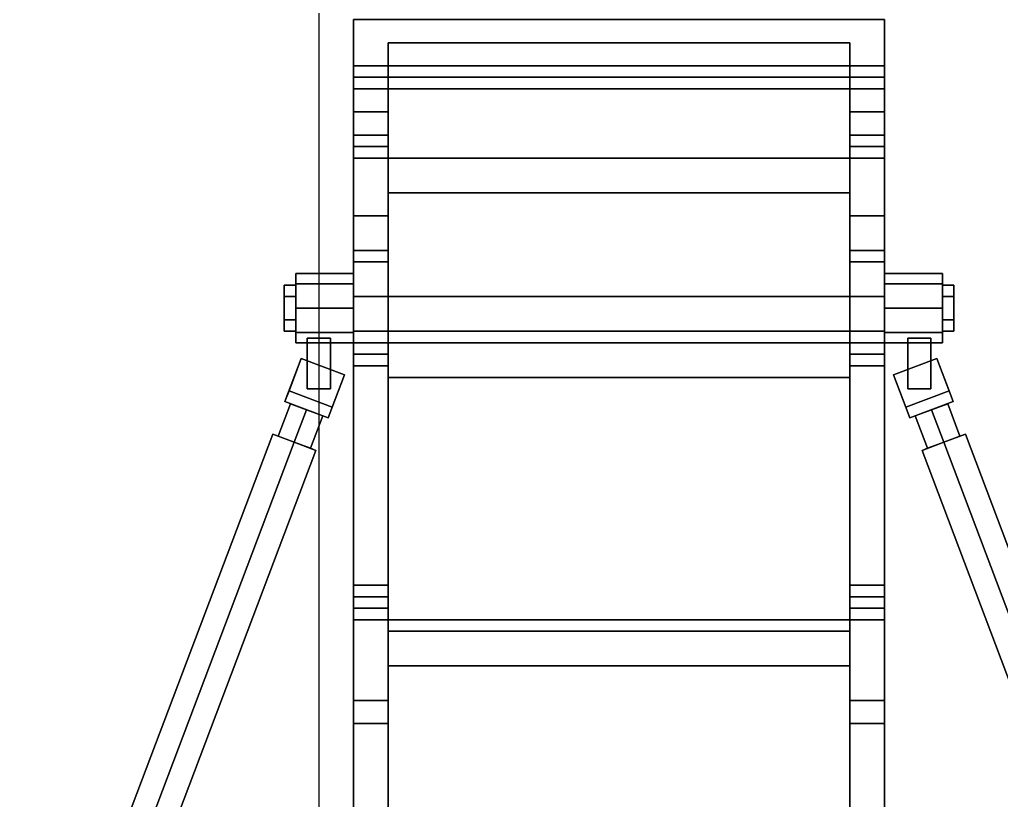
# Model space of a CAD drawing. Header units: millimetres. Extents: x -0.9 to 1.2, y -2.1 to 13.
# Drawn here: x -0.519 to 0.331, y 2.124 to 2.8 of the extents above; entities that cross this region are included whole.
import ezdxf

# ---------------------------------------------------------------- set-up
doc = ezdxf.new("R2010")
doc.units = ezdxf.units.MM
doc.layers.add('tail', color=6, linetype='Continuous')
doc.layers.add('tmp', color=4, linetype='Continuous')

msp = doc.modelspace()

# ---------------------------------------------------------------- linework, layer by layer
at = {"layer": 'tail'}
for points in [[(-0.23, 2.8, 1.03), (-0.23, 2.78, 1.02), (-0.23, 2.74, 1.11), (-0.23, 2.76, 1.12)], [(0.23, 2.76, 1.12), (0.23, 2.8, 1.03), (-0.23, 2.8, 1.03), (-0.23, 2.76, 1.12)], [(0.23, 2.8, 1.03), (0.23, 2.8, 0.86), (-0.23, 2.8, 0.86), (-0.23, 2.8, 1.03)], [(-0.23, 2.8, 0.86), (-0.23, 2.78, 0.87), (-0.23, 2.78, 1.02), (-0.23, 2.8, 1.03)], [(-0.23, 2.75, 0.76), (-0.23, 2.74, 0.78), (-0.23, 2.78, 0.87), (-0.23, 2.8, 0.86)], [(0.23, 2.8, 0.86), (0.23, 2.75, 0.76), (-0.23, 2.75, 0.76), (-0.23, 2.8, 0.86)], [(0.23, 2.74, 1.11), (0.23, 2.78, 1.02), (0.23, 2.8, 1.03), (0.23, 2.76, 1.12)], [(0.23, 2.78, 1.02), (0.23, 2.78, 0.87), (0.23, 2.8, 0.86), (0.23, 2.8, 1.03)], [(0.23, 2.78, 0.87), (0.23, 2.74, 0.78), (0.23, 2.75, 0.76), (0.23, 2.8, 0.86)], [(-0.23, 2.78, 0.87), (-0.23, 2.72, 0.95), (-0.23, 2.72, 0.99), (-0.23, 2.78, 1.02)], [(-0.23, 2.74, 0.78), (-0.23, 2.7, 0.86), (-0.23, 2.72, 0.95), (-0.23, 2.78, 0.87)], [(-0.23, 2.78, 1.02), (-0.23, 2.72, 0.99), (-0.23, 2.7, 1.02), (-0.23, 2.78, 1.02)], [(-0.23, 2.78, 1.02), (-0.23, 2.7, 1.02), (-0.23, 2.56, 1.04), (-0.23, 2.74, 1.11)], [(-0.2, 2.74, 1.11), (-0.2, 2.78, 1.02), (0.2, 2.78, 1.02), (0.2, 2.74, 1.11)], [(-0.2, 2.78, 1.02), (-0.2, 2.78, 0.87), (0.2, 2.78, 0.87), (0.2, 2.78, 1.02)], [(-0.2, 2.78, 0.87), (-0.2, 2.74, 0.78), (0.2, 2.74, 0.78), (0.2, 2.78, 0.87)], [(-0.2, 2.78, 1.02), (-0.2, 2.72, 0.99), (-0.2, 2.72, 0.95), (-0.2, 2.78, 0.87)], [(-0.2, 2.78, 0.87), (-0.2, 2.72, 0.95), (-0.2, 2.7, 0.86), (-0.2, 2.74, 0.78)], [(-0.2, 2.78, 1.02), (-0.2, 2.7, 1.02), (-0.2, 2.72, 0.99), (-0.2, 2.78, 1.02)], [(-0.2, 2.74, 1.11), (-0.2, 2.56, 1.04), (-0.2, 2.7, 1.02), (-0.2, 2.78, 1.02)], [(0.2, 2.78, 1.02), (0.2, 2.7, 1.02), (0.2, 2.56, 1.04), (0.2, 2.74, 1.11)], [(0.2, 2.78, 1.02), (0.2, 2.72, 0.99), (0.2, 2.7, 1.02), (0.2, 2.78, 1.02)], [(0.2, 2.78, 0.87), (0.2, 2.72, 0.95), (0.2, 2.72, 0.99), (0.2, 2.78, 1.02)], [(0.2, 2.74, 0.78), (0.2, 2.7, 0.86), (0.2, 2.72, 0.95), (0.2, 2.78, 0.87)], [(0.23, 2.74, 1.11), (0.23, 2.56, 1.04), (0.23, 2.7, 1.02), (0.23, 2.78, 1.02)], [(0.23, 2.78, 1.02), (0.23, 2.7, 1.02), (0.23, 2.72, 0.99), (0.23, 2.78, 1.02)], [(0.23, 2.78, 1.02), (0.23, 2.72, 0.99), (0.23, 2.72, 0.95), (0.23, 2.78, 0.87)], [(0.23, 2.78, 0.87), (0.23, 2.72, 0.95), (0.23, 2.7, 0.86), (0.23, 2.74, 0.78)], [(-0.23, 2.76, 1.12), (-0.23, 2.74, 1.11), (0.23, 2.74, 1.11), (0.23, 2.76, 1.12)], [(0.23, 2.75, 0.76), (0.23, 2.68, 0.67), (-0.23, 2.68, 0.67), (-0.23, 2.75, 0.76)], [(-0.23, 2.68, 0.67), (-0.23, 2.65, 0.67), (-0.23, 2.74, 0.78), (-0.23, 2.75, 0.76)], [(0.23, 2.74, 0.78), (0.23, 2.65, 0.67), (0.23, 2.68, 0.67), (0.23, 2.75, 0.76)], [(-0.23, 2.65, 0.67), (-0.23, 2.63, 0.77), (-0.23, 2.7, 0.86), (-0.23, 2.74, 0.78)], [(-0.23, 2.74, 1.11), (-0.23, 2.56, 1.04), (-0.2, 2.56, 1.04), (-0.2, 2.74, 1.11)], [(-0.2, 2.74, 0.78), (-0.2, 2.65, 0.67), (0.2, 2.65, 0.67), (0.2, 2.74, 0.78)], [(-0.2, 2.74, 0.78), (-0.2, 2.7, 0.86), (-0.2, 2.63, 0.77), (-0.2, 2.65, 0.67)], [(0.2, 2.74, 1.11), (0.2, 2.56, 1.04), (0.23, 2.56, 1.04), (0.23, 2.74, 1.11)], [(0.2, 2.65, 0.67), (0.2, 2.63, 0.77), (0.2, 2.7, 0.86), (0.2, 2.74, 0.78)], [(0.23, 2.74, 0.78), (0.23, 2.7, 0.86), (0.23, 2.63, 0.77), (0.23, 2.65, 0.67)], [(-0.23, 2.72, 0.99), (-0.23, 2.72, 0.95), (-0.2, 2.72, 0.95), (-0.2, 2.72, 0.99)], [(-0.23, 2.72, 0.95), (-0.23, 2.7, 0.86), (-0.2, 2.7, 0.86), (-0.2, 2.72, 0.95)], [(-0.23, 2.7, 1.02), (-0.23, 2.72, 0.99), (-0.2, 2.72, 0.99), (-0.2, 2.7, 1.02)], [(0.2, 2.72, 0.95), (0.2, 2.7, 0.86), (0.23, 2.7, 0.86), (0.23, 2.72, 0.95)], [(0.2, 2.72, 0.99), (0.2, 2.72, 0.95), (0.23, 2.72, 0.95), (0.23, 2.72, 0.99)], [(0.2, 2.7, 1.02), (0.2, 2.72, 0.99), (0.23, 2.72, 0.99), (0.23, 2.7, 1.02)], [(-0.23, 2.7, 0.86), (-0.23, 2.63, 0.77), (-0.2, 2.63, 0.77), (-0.2, 2.7, 0.86)], [(-0.23, 2.69, 1.02), (-0.23, 2.7, 1.02), (-0.2, 2.7, 1.02), (-0.2, 2.69, 1.02)], [(-0.23, 2.53, 1.04), (-0.23, 2.56, 1.04), (-0.23, 2.7, 1.02), (-0.23, 2.69, 1.02)], [(-0.2, 2.69, 1.02), (-0.2, 2.7, 1.02), (-0.2, 2.56, 1.04), (-0.2, 2.53, 1.04)], [(0.2, 2.53, 1.04), (0.2, 2.56, 1.04), (0.2, 2.7, 1.02), (0.2, 2.69, 1.02)], [(0.2, 2.7, 0.86), (0.2, 2.63, 0.77), (0.23, 2.63, 0.77), (0.23, 2.7, 0.86)], [(0.2, 2.69, 1.02), (0.2, 2.7, 1.02), (0.23, 2.7, 1.02), (0.23, 2.69, 1.02)], [(0.23, 2.69, 1.02), (0.23, 2.7, 1.02), (0.23, 2.56, 1.04), (0.23, 2.53, 1.04)], [(-0.23, 2.6, 0.97), (-0.23, 2.69, 1.02), (-0.2, 2.69, 1.02), (-0.2, 2.6, 0.97)], [(-0.23, 2.5, 0.97), (-0.23, 2.53, 1.04), (-0.23, 2.69, 1.02), (-0.23, 2.6, 0.97)], [(-0.2, 2.6, 0.97), (-0.2, 2.69, 1.02), (-0.2, 2.53, 1.04), (-0.2, 2.5, 0.97)], [(0.2, 2.5, 0.97), (0.2, 2.53, 1.04), (0.2, 2.69, 1.02), (0.2, 2.6, 0.97)], [(0.2, 2.6, 0.97), (0.2, 2.69, 1.02), (0.23, 2.69, 1.02), (0.23, 2.6, 0.97)], [(0.23, 2.6, 0.97), (0.23, 2.69, 1.02), (0.23, 2.53, 1.04), (0.23, 2.5, 0.97)], [(0.23, 2.68, 0.67), (0.23, 2.52, 0.56), (-0.23, 2.52, 0.56), (-0.23, 2.68, 0.67)], [(-0.23, 2.52, 0.56), (-0.23, 2.49, 0.57), (-0.23, 2.65, 0.67), (-0.23, 2.68, 0.67)], [(0.23, 2.65, 0.67), (0.23, 2.49, 0.57), (0.23, 2.52, 0.56), (0.23, 2.68, 0.67)], [(-0.23, 2.49, 0.57), (-0.23, 2.6, 0.77), (-0.23, 2.63, 0.77), (-0.23, 2.65, 0.67)], [(-0.2, 2.65, 0.67), (-0.2, 2.49, 0.57), (0.2, 2.49, 0.57), (0.2, 2.65, 0.67)], [(-0.2, 2.65, 0.67), (-0.2, 2.63, 0.77), (-0.2, 2.6, 0.77), (-0.2, 2.49, 0.57)], [(0.2, 2.49, 0.57), (0.2, 2.6, 0.77), (0.2, 2.63, 0.77), (0.2, 2.65, 0.67)], [(0.23, 2.65, 0.67), (0.23, 2.63, 0.77), (0.23, 2.6, 0.77), (0.23, 2.49, 0.57)], [(-0.23, 2.63, 0.77), (-0.23, 2.6, 0.77), (-0.2, 2.6, 0.77), (-0.2, 2.63, 0.77)], [(0.2, 2.63, 0.77), (0.2, 2.6, 0.77), (0.23, 2.6, 0.77), (0.23, 2.63, 0.77)], [(-0.23, 2.51, 0.68), (-0.23, 2.59, 0.78), (-0.23, 2.6, 0.77), (-0.23, 2.49, 0.57)], [(-0.23, 2.6, 0.77), (-0.23, 2.59, 0.78), (-0.2, 2.59, 0.78), (-0.2, 2.6, 0.77)], [(-0.23, 2.59, 0.96), (-0.23, 2.6, 0.97), (-0.2, 2.6, 0.97), (-0.2, 2.59, 0.96)], [(-0.23, 2.52, 0.95), (-0.23, 2.5, 0.97), (-0.23, 2.6, 0.97), (-0.23, 2.59, 0.96)], [(-0.2, 2.49, 0.57), (-0.2, 2.6, 0.77), (-0.2, 2.59, 0.78), (-0.2, 2.51, 0.68)], [(-0.2, 2.59, 0.96), (-0.2, 2.6, 0.97), (-0.2, 2.5, 0.97), (-0.2, 2.52, 0.95)], [(0.2, 2.51, 0.68), (0.2, 2.59, 0.78), (0.2, 2.6, 0.77), (0.2, 2.49, 0.57)], [(0.2, 2.52, 0.95), (0.2, 2.5, 0.97), (0.2, 2.6, 0.97), (0.2, 2.59, 0.96)], [(0.2, 2.59, 0.96), (0.2, 2.6, 0.97), (0.23, 2.6, 0.97), (0.23, 2.59, 0.96)], [(0.2, 2.6, 0.77), (0.2, 2.59, 0.78), (0.23, 2.59, 0.78), (0.23, 2.6, 0.77)], [(0.23, 2.49, 0.57), (0.23, 2.6, 0.77), (0.23, 2.59, 0.78), (0.23, 2.51, 0.68)], [(0.23, 2.59, 0.96), (0.23, 2.6, 0.97), (0.23, 2.5, 0.97), (0.23, 2.52, 0.95)], [(-0.23, 2.59, 0.78), (-0.23, 2.59, 0.96), (-0.2, 2.59, 0.96), (-0.2, 2.59, 0.78)], [(-0.23, 2.5, 0.77), (-0.23, 2.52, 0.79), (-0.23, 2.59, 0.78), (-0.23, 2.51, 0.68)], [(-0.23, 2.52, 0.79), (-0.23, 2.52, 0.95), (-0.23, 2.59, 0.96), (-0.23, 2.59, 0.78)], [(-0.2, 2.51, 0.68), (-0.2, 2.59, 0.78), (-0.2, 2.52, 0.79), (-0.2, 2.5, 0.77)], [(-0.2, 2.59, 0.78), (-0.2, 2.59, 0.96), (-0.2, 2.52, 0.95), (-0.2, 2.52, 0.79)], [(0.2, 2.52, 0.79), (0.2, 2.52, 0.95), (0.2, 2.59, 0.96), (0.2, 2.59, 0.78)], [(0.2, 2.5, 0.77), (0.2, 2.52, 0.79), (0.2, 2.59, 0.78), (0.2, 2.51, 0.68)], [(0.2, 2.59, 0.78), (0.2, 2.59, 0.96), (0.23, 2.59, 0.96), (0.23, 2.59, 0.78)], [(0.23, 2.59, 0.78), (0.23, 2.59, 0.96), (0.23, 2.52, 0.95), (0.23, 2.52, 0.79)], [(0.23, 2.51, 0.68), (0.23, 2.59, 0.78), (0.23, 2.52, 0.79), (0.23, 2.5, 0.77)], [(-0.23, 2.57121, 1.00121), (-0.23, 2.58, 0.98), (-0.28, 2.58, 0.98), (-0.28, 2.57121, 1.00121)], [(-0.23, 2.58, 0.98), (-0.23, 2.57121, 0.95879), (-0.28, 2.57121, 0.95879), (-0.28, 2.58, 0.98)], [(-0.28, 2.57121, 1.00121), (-0.28, 2.58, 0.98), (-0.28, 2.57, 0.98), (-0.28, 2.56, 0.99732)], [(-0.28, 2.58, 0.98), (-0.28, 2.57121, 0.95879), (-0.28, 2.56, 0.96268), (-0.28, 2.57, 0.98)], [(0.23, 2.57121, 0.95879), (0.23, 2.58, 0.98), (0.28, 2.58, 0.98), (0.28, 2.57121, 0.95879)], [(0.23, 2.58, 0.98), (0.23, 2.57121, 1.00121), (0.28, 2.57121, 1.00121), (0.28, 2.58, 0.98)], [(0.28, 2.57121, 0.95879), (0.28, 2.58, 0.98), (0.28, 2.57, 0.98), (0.28, 2.56, 0.96268)], [(0.28, 2.58, 0.98), (0.28, 2.57121, 1.00121), (0.28, 2.56, 0.99732), (0.28, 2.57, 0.98)], [(-0.28, 2.56, 0.99732), (-0.28, 2.57, 0.98), (-0.29, 2.57, 0.98), (-0.29, 2.56, 0.99732)], [(-0.28, 2.57, 0.98), (-0.28, 2.56, 0.96268), (-0.29, 2.56, 0.96268), (-0.29, 2.57, 0.98)], [(-0.29, 2.54, 0.99732), (-0.29, 2.56, 0.99732), (-0.29, 2.57, 0.98), (-0.29, 2.53, 0.98)], [(-0.29, 2.53, 0.98), (-0.29, 2.57, 0.98), (-0.29, 2.56, 0.96268), (-0.29, 2.54, 0.96268)], [(-0.23, 2.55, 1.01), (-0.23, 2.57121, 1.00121), (-0.28, 2.57121, 1.00121), (-0.28, 2.55, 1.01)], [(-0.23, 2.57121, 0.95879), (-0.23, 2.55, 0.95), (-0.28, 2.55, 0.95), (-0.28, 2.57121, 0.95879)], [(-0.28, 2.55, 1.01), (-0.28, 2.57121, 1.00121), (-0.28, 2.57121, 1.00121), (-0.28, 2.56, 0.99732)], [(-0.28, 2.57121, 0.95879), (-0.28, 2.55, 0.95), (-0.28, 2.56, 0.96268)], [(0.23, 2.57121, 1.00121), (0.23, 2.55, 1.01), (0.28, 2.55, 1.01), (0.28, 2.57121, 1.00121)], [(0.23, 2.55, 0.95), (0.23, 2.57121, 0.95879), (0.28, 2.57121, 0.95879), (0.28, 2.55, 0.95)], [(0.28, 2.57121, 1.00121), (0.28, 2.55, 1.01), (0.28, 2.56, 0.99732)], [(0.28, 2.55, 0.95), (0.28, 2.57121, 0.95879), (0.28, 2.57121, 0.95879), (0.28, 2.56, 0.96268)], [(0.28, 2.56, 0.96268), (0.28, 2.57, 0.98), (0.29, 2.57, 0.98), (0.29, 2.56, 0.96268)], [(0.28, 2.57, 0.98), (0.28, 2.56, 0.99732), (0.29, 2.56, 0.99732), (0.29, 2.57, 0.98)], [(0.29, 2.54, 0.96268), (0.29, 2.56, 0.96268), (0.29, 2.57, 0.98), (0.29, 2.53, 0.98)], [(0.29, 2.53, 0.98), (0.29, 2.57, 0.98), (0.29, 2.56, 0.99732), (0.29, 2.54, 0.99732)], [(-0.28, 2.54, 0.99732), (-0.28, 2.56, 0.99732), (-0.29, 2.56, 0.99732), (-0.29, 2.54, 0.99732)], [(-0.28, 2.56, 0.96268), (-0.28, 2.54, 0.96268), (-0.29, 2.54, 0.96268), (-0.29, 2.56, 0.96268)], [(-0.28, 2.52879, 1.00121), (-0.28, 2.55, 1.01), (-0.28, 2.56, 0.99732), (-0.28, 2.54, 0.99732)], [(-0.28, 2.55, 0.95), (-0.28, 2.52879, 0.95879), (-0.28, 2.54, 0.96268), (-0.28, 2.56, 0.96268)], [(-0.23, 2.56, 1.04), (-0.23, 2.53, 1.04), (-0.2, 2.53, 1.04), (-0.2, 2.56, 1.04)], [(-0.2, 2.56, 1.04), (-0.2, 2.53, 1.04), (0.2, 2.53, 1.04), (0.2, 2.56, 1.04)], [(-0.2, 2.56, 0.99), (-0.2, 2.56, 1.04), (0.2, 2.56, 1.04), (0.2, 2.56, 0.99)], [(-0.2, 2.53, 0.99), (-0.2, 2.56, 0.99), (0.2, 2.56, 0.99), (0.2, 2.53, 0.99)], [(0.2, 2.56, 1.04), (0.2, 2.53, 1.04), (0.23, 2.53, 1.04), (0.23, 2.56, 1.04)], [(0.28, 2.56, 0.99732), (0.28, 2.54, 0.99732), (0.29, 2.54, 0.99732), (0.29, 2.56, 0.99732)], [(0.28, 2.55, 1.01), (0.28, 2.52879, 1.00121), (0.28, 2.54, 0.99732), (0.28, 2.56, 0.99732)], [(0.28, 2.54, 0.96268), (0.28, 2.56, 0.96268), (0.29, 2.56, 0.96268), (0.29, 2.54, 0.96268)], [(0.28, 2.52879, 0.95879), (0.28, 2.55, 0.95), (0.28, 2.56, 0.96268), (0.28, 2.54, 0.96268)], [(-0.23, 2.52879, 1.00121), (-0.23, 2.55, 1.01), (-0.28, 2.55, 1.01), (-0.28, 2.52879, 1.00121)], [(-0.23, 2.55, 0.95), (-0.23, 2.52879, 0.95879), (-0.28, 2.52879, 0.95879), (-0.28, 2.55, 0.95)], [(0.23, 2.55, 1.01), (0.23, 2.52879, 1.00121), (0.28, 2.52879, 1.00121), (0.28, 2.55, 1.01)], [(0.23, 2.52879, 0.95879), (0.23, 2.55, 0.95), (0.28, 2.55, 0.95), (0.28, 2.52879, 0.95879)], [(-0.28, 2.53, 0.98), (-0.28, 2.54, 0.99732), (-0.29, 2.54, 0.99732), (-0.29, 2.53, 0.98)], [(-0.28, 2.54, 0.96268), (-0.28, 2.53, 0.98), (-0.29, 2.53, 0.98), (-0.29, 2.54, 0.96268)], [(-0.28, 2.52, 0.98), (-0.28, 2.52879, 1.00121), (-0.28, 2.54, 0.99732), (-0.28, 2.53, 0.98)], [(-0.28, 2.52879, 0.95879), (-0.28, 2.52, 0.98), (-0.28, 2.53, 0.98), (-0.28, 2.54, 0.96268)], [(0.28, 2.53, 0.98), (0.28, 2.54, 0.96268), (0.29, 2.54, 0.96268), (0.29, 2.53, 0.98)], [(0.28, 2.52, 0.98), (0.28, 2.52879, 0.95879), (0.28, 2.54, 0.96268), (0.28, 2.53, 0.98)], [(0.28, 2.54, 0.99732), (0.28, 2.53, 0.98), (0.29, 2.53, 0.98), (0.29, 2.54, 0.99732)], [(0.28, 2.52879, 1.00121), (0.28, 2.52, 0.98), (0.28, 2.53, 0.98), (0.28, 2.54, 0.99732)], [(-0.23, 2.52, 0.98), (-0.23, 2.52879, 1.00121), (-0.28, 2.52879, 1.00121), (-0.28, 2.52, 0.98)], [(-0.23, 2.52879, 0.95879), (-0.23, 2.52, 0.98), (-0.28, 2.52, 0.98), (-0.28, 2.52879, 0.95879)], [(-0.23, 2.31, 0.97), (-0.23, 2.21, 0.99), (-0.23, 2.53, 1.04), (-0.23, 2.5, 0.97)], [(-0.23, 1.86, 1.08), (-0.23, 1.63, 1.19), (-0.23, 2.53, 1.04), (-0.23, 2.19, 1.01)], [(-0.23, 2.21, 0.99), (-0.23, 2.19, 1.01), (-0.23, 2.53, 1.04)], [(-0.23, 2.53, 1.04), (-0.23, 1.63, 1.19), (-0.2, 1.63, 1.19), (-0.2, 2.53, 1.04)], [(-0.2, 2.5, 0.97), (-0.2, 2.53, 1.04), (-0.2, 2.21, 0.99), (-0.2, 2.31, 0.97)], [(-0.2, 2.19, 1.01), (-0.2, 2.53, 1.04), (-0.2, 1.63, 1.19), (-0.2, 1.86, 1.08)], [(-0.2, 2.53, 1.04), (-0.2, 2.53, 1.04), (-0.2, 2.19, 1.01), (-0.2, 2.21, 0.99)], [(-0.2, 2.53, 1.04), (-0.2, 2.53, 0.99), (0.2, 2.53, 0.99), (0.2, 2.53, 1.04)], [(0.2, 2.53, 1.04), (0.2, 1.63, 1.19), (0.23, 1.63, 1.19), (0.23, 2.53, 1.04)], [(0.2, 2.31, 0.97), (0.2, 2.21, 0.99), (0.2, 2.53, 1.04), (0.2, 2.5, 0.97)], [(0.2, 2.21, 0.99), (0.2, 2.19, 1.01), (0.2, 2.53, 1.04)], [(0.2, 1.86, 1.08), (0.2, 1.63, 1.19), (0.2, 2.53, 1.04), (0.2, 2.19, 1.01)], [(0.23, 2.5, 0.97), (0.23, 2.53, 1.04), (0.23, 2.21, 0.99), (0.23, 2.31, 0.97)], [(0.23, 2.53, 1.04), (0.23, 2.53, 1.04), (0.23, 2.19, 1.01), (0.23, 2.21, 0.99)], [(0.23, 2.19, 1.01), (0.23, 2.53, 1.04), (0.23, 1.63, 1.19), (0.23, 1.86, 1.08)], [(0.23, 2.52, 0.98), (0.23, 2.52879, 0.95879), (0.28, 2.52879, 0.95879), (0.28, 2.52, 0.98)], [(0.23, 2.52879, 1.00121), (0.23, 2.52, 0.98), (0.28, 2.52, 0.98), (0.28, 2.52879, 1.00121)], [(-0.25, 2.48, 0.99), (-0.25, 2.52414, 0.99), (-0.27, 2.52414, 0.99), (-0.27, 2.48, 0.99)], [(-0.25, 2.52414, 0.97), (-0.25, 2.48, 0.97), (-0.27, 2.48, 0.97), (-0.27, 2.52414, 0.97)], [(-0.27, 2.48, 0.99), (-0.27, 2.52414, 0.99), (-0.27, 2.52, 0.98), (-0.27, 2.48, 0.97)], [(-0.27, 2.48, 0.97), (-0.27, 2.52, 0.98), (-0.27, 2.52414, 0.97), (-0.27, 2.48, 0.97)], [(-0.25, 2.48, 0.97), (-0.25, 2.52, 0.98), (-0.25, 2.52414, 0.99), (-0.25, 2.48, 0.99)], [(-0.25, 2.48, 0.97), (-0.25, 2.52414, 0.97), (-0.25, 2.52, 0.98), (-0.25, 2.48, 0.97)], [(-0.23, 2.28, 0.47), (-0.23, 2.27, 0.49), (-0.23, 2.49, 0.57), (-0.23, 2.52, 0.56)], [(0.23, 2.52, 0.56), (0.23, 2.28, 0.47), (-0.23, 2.28, 0.47), (-0.23, 2.52, 0.56)], [(-0.23, 2.52, 0.79), (-0.23, 2.5, 0.77), (-0.2, 2.5, 0.77), (-0.2, 2.52, 0.79)], [(-0.23, 2.52, 0.95), (-0.23, 2.52, 0.79), (-0.2, 2.52, 0.79), (-0.2, 2.52, 0.95)], [(-0.23, 2.5, 0.97), (-0.23, 2.52, 0.95), (-0.2, 2.52, 0.95), (-0.2, 2.5, 0.97)], [(0.2, 2.5, 0.97), (0.2, 2.52, 0.95), (0.23, 2.52, 0.95), (0.23, 2.5, 0.97)], [(0.2, 2.52, 0.95), (0.2, 2.52, 0.79), (0.23, 2.52, 0.79), (0.23, 2.52, 0.95)], [(0.2, 2.52, 0.79), (0.2, 2.5, 0.77), (0.23, 2.5, 0.77), (0.23, 2.52, 0.79)], [(0.23, 2.49, 0.57), (0.23, 2.27, 0.49), (0.23, 2.28, 0.47), (0.23, 2.52, 0.56)], [(0.25, 2.48, 0.99), (0.25, 2.52, 0.98), (0.25, 2.52414, 0.97), (0.25, 2.48, 0.97)], [(0.25, 2.52414, 0.99), (0.25, 2.48, 0.99), (0.27, 2.48, 0.99), (0.27, 2.52414, 0.99)], [(0.25, 2.48, 0.99), (0.25, 2.52414, 0.99), (0.25, 2.52, 0.98), (0.25, 2.48, 0.99)], [(0.25, 2.48, 0.97), (0.25, 2.52414, 0.97), (0.27, 2.52414, 0.97), (0.27, 2.48, 0.97)], [(0.27, 2.48, 0.97), (0.27, 2.52414, 0.97), (0.27, 2.52, 0.98), (0.27, 2.48, 0.99)], [(0.27, 2.48, 0.99), (0.27, 2.52, 0.98), (0.27, 2.52414, 0.99), (0.27, 2.48, 0.99)], [(-0.23, 2.51, 0.68), (-0.23, 2.51, 0.68), (-0.23, 2.49, 0.57), (-0.23, 2.5, 0.67)], [(-0.23, 2.5, 0.69), (-0.23, 2.51, 0.68), (-0.2, 2.51, 0.68), (-0.2, 2.5, 0.69)], [(-0.23, 2.51, 0.68), (-0.23, 2.5, 0.67), (-0.2, 2.5, 0.67), (-0.2, 2.51, 0.68)], [(-0.23, 2.5, 0.77), (-0.23, 2.5, 0.77), (-0.23, 2.51, 0.68), (-0.23, 2.5, 0.69)], [(-0.2, 2.5, 0.67), (-0.2, 2.49, 0.57), (-0.2, 2.51, 0.68)], [(-0.2, 2.5, 0.69), (-0.2, 2.51, 0.68), (-0.2, 2.5, 0.77)], [(0.2, 2.5, 0.77), (0.2, 2.5, 0.77), (0.2, 2.51, 0.68), (0.2, 2.5, 0.69)], [(0.2, 2.51, 0.68), (0.2, 2.51, 0.68), (0.2, 2.49, 0.57), (0.2, 2.5, 0.67)], [(0.2, 2.51, 0.68), (0.2, 2.5, 0.67), (0.23, 2.5, 0.67), (0.23, 2.51, 0.68)], [(0.2, 2.5, 0.69), (0.2, 2.51, 0.68), (0.23, 2.51, 0.68), (0.23, 2.5, 0.69)], [(0.23, 2.5, 0.69), (0.23, 2.51, 0.68), (0.23, 2.5, 0.77)], [(0.23, 2.5, 0.67), (0.23, 2.49, 0.57), (0.23, 2.51, 0.68)], [(-0.2519, 2.45487, 1.01), (-0.23776, 2.49228, 1.01), (-0.27517, 2.50642, 1.01), (-0.28931, 2.46901, 1.01)], [(-0.23776, 2.49228, 0.95), (-0.2519, 2.45487, 0.95), (-0.28931, 2.46901, 0.95), (-0.27517, 2.50642, 0.95)], [(-0.28931, 2.46901, 1.01), (-0.27517, 2.50642, 1.01), (-0.27517, 2.50642, 1), (-0.28578, 2.47836, 1)], [(-0.27517, 2.50642, 0.95), (-0.28931, 2.46901, 0.95), (-0.28578, 2.47836, 0.96), (-0.27517, 2.50642, 0.96)], [(-0.23776, 2.49228, 1), (-0.24836, 2.46422, 1), (-0.28578, 2.47836, 1), (-0.27517, 2.50642, 1)], [(-0.24836, 2.46422, 0.96), (-0.23776, 2.49228, 0.96), (-0.27517, 2.50642, 0.96), (-0.28578, 2.47836, 0.96)], [(-0.23776, 2.49228, 1.01), (-0.23776, 2.49228, 1), (-0.27517, 2.50642, 1), (-0.27517, 2.50642, 1.01)], [(-0.23776, 2.49228, 0.96), (-0.23776, 2.49228, 0.95), (-0.27517, 2.50642, 0.95), (-0.27517, 2.50642, 0.96)], [(-0.23, 2.5, 0.67), (-0.23, 2.31, 0.56), (-0.2, 2.31, 0.56), (-0.2, 2.5, 0.67)], [(-0.23, 2.27, 0.49), (-0.23, 2.31, 0.56), (-0.23, 2.5, 0.67), (-0.23, 2.49, 0.57)], [(-0.23, 2.31, 0.69), (-0.23, 2.5, 0.69), (-0.2, 2.5, 0.69), (-0.2, 2.31, 0.69)], [(-0.23, 2.5, 0.77), (-0.23, 2.31, 0.77), (-0.2, 2.31, 0.77), (-0.2, 2.5, 0.77)], [(-0.23, 2.31, 0.97), (-0.23, 2.5, 0.97), (-0.2, 2.5, 0.97), (-0.2, 2.31, 0.97)], [(-0.23, 2.31, 0.69), (-0.23, 2.31, 0.77), (-0.23, 2.5, 0.77), (-0.23, 2.5, 0.69)], [(-0.2, 2.49, 0.57), (-0.2, 2.5, 0.67), (-0.2, 2.31, 0.56), (-0.2, 2.27, 0.49)], [(-0.2, 2.5, 0.69), (-0.2, 2.5, 0.77), (-0.2, 2.31, 0.77), (-0.2, 2.31, 0.69)], [(0.2, 2.31, 0.69), (0.2, 2.31, 0.77), (0.2, 2.5, 0.77), (0.2, 2.5, 0.69)], [(0.2, 2.27, 0.49), (0.2, 2.31, 0.56), (0.2, 2.5, 0.67), (0.2, 2.49, 0.57)], [(0.2, 2.31, 0.97), (0.2, 2.5, 0.97), (0.23, 2.5, 0.97), (0.23, 2.31, 0.97)], [(0.2, 2.5, 0.77), (0.2, 2.31, 0.77), (0.23, 2.31, 0.77), (0.23, 2.5, 0.77)], [(0.2, 2.5, 0.67), (0.2, 2.31, 0.56), (0.23, 2.31, 0.56), (0.23, 2.5, 0.67)], [(0.2, 2.31, 0.69), (0.2, 2.5, 0.69), (0.23, 2.5, 0.69), (0.23, 2.31, 0.69)], [(0.23, 2.5, 0.69), (0.23, 2.5, 0.77), (0.23, 2.31, 0.77), (0.23, 2.31, 0.69)], [(0.23, 2.49, 0.57), (0.23, 2.5, 0.67), (0.23, 2.31, 0.56), (0.23, 2.27, 0.49)], [(0.23776, 2.49228, 1.01), (0.2519, 2.45487, 1.01), (0.28931, 2.46901, 1.01), (0.27517, 2.50642, 1.01)], [(0.24836, 2.46422, 1), (0.23776, 2.49228, 1), (0.27517, 2.50642, 1), (0.28578, 2.47836, 1)], [(0.23776, 2.49228, 1), (0.23776, 2.49228, 1.01), (0.27517, 2.50642, 1.01), (0.27517, 2.50642, 1)], [(0.2519, 2.45487, 0.95), (0.23776, 2.49228, 0.95), (0.27517, 2.50642, 0.95), (0.28931, 2.46901, 0.95)], [(0.23776, 2.49228, 0.96), (0.24836, 2.46422, 0.96), (0.28578, 2.47836, 0.96), (0.27517, 2.50642, 0.96)], [(0.23776, 2.49228, 0.95), (0.23776, 2.49228, 0.96), (0.27517, 2.50642, 0.96), (0.27517, 2.50642, 0.95)], [(0.27517, 2.50642, 1.01), (0.28931, 2.46901, 1.01), (0.28578, 2.47836, 1), (0.27517, 2.50642, 1)], [(0.28931, 2.46901, 0.95), (0.27517, 2.50642, 0.95), (0.27517, 2.50642, 0.96), (0.28578, 2.47836, 0.96)], [(-0.23776, 2.49228, 1.01), (-0.2519, 2.45487, 1.01), (-0.24836, 2.46422, 1), (-0.23776, 2.49228, 1)], [(-0.2519, 2.45487, 0.95), (-0.23776, 2.49228, 0.95), (-0.23776, 2.49228, 0.96), (-0.24836, 2.46422, 0.96)], [(0.2519, 2.45487, 1.01), (0.23776, 2.49228, 1.01), (0.23776, 2.49228, 1), (0.24836, 2.46422, 1)], [(0.23776, 2.49228, 0.95), (0.2519, 2.45487, 0.95), (0.24836, 2.46422, 0.96), (0.23776, 2.49228, 0.96)], [(-0.2, 2.49, 0.57), (-0.2, 2.27, 0.49), (0.2, 2.27, 0.49), (0.2, 2.49, 0.57)], [(-0.28931, 2.46901, 0.95), (-0.28931, 2.46901, 1.01), (-0.28578, 2.47836, 1), (-0.28578, 2.47836, 0.96)], [(-0.24836, 2.46422, 1), (-0.24836, 2.46422, 0.96), (-0.28578, 2.47836, 0.96), (-0.28578, 2.47836, 1)], [(-0.25, 2.48, 0.97), (-0.25, 2.48, 0.99), (-0.27, 2.48, 0.99), (-0.27, 2.48, 0.97)], [(0.24836, 2.46422, 0.96), (0.24836, 2.46422, 1), (0.28578, 2.47836, 1), (0.28578, 2.47836, 0.96)], [(0.25, 2.48, 0.99), (0.25, 2.48, 0.97), (0.27, 2.48, 0.97), (0.27, 2.48, 0.99)], [(0.28931, 2.46901, 1.01), (0.28931, 2.46901, 0.95), (0.28578, 2.47836, 0.96), (0.28578, 2.47836, 1)], [(-0.2706, 2.46194, 0.995), (-0.28464, 2.46724, 0.98), (-0.29524, 2.43918, 0.98), (-0.28121, 2.43387, 0.995)], [(-0.28464, 2.46724, 0.98), (-0.2706, 2.46194, 0.965), (-0.28121, 2.43387, 0.965), (-0.29524, 2.43918, 0.98)], [(-0.2519, 2.45487, 0.95), (-0.2519, 2.45487, 1.01), (-0.28931, 2.46901, 1.01), (-0.28931, 2.46901, 0.95)], [(0.2519, 2.45487, 1.01), (0.2519, 2.45487, 0.95), (0.28931, 2.46901, 0.95), (0.28931, 2.46901, 1.01)], [(0.2706, 2.46194, 0.965), (0.28464, 2.46724, 0.98), (0.29524, 2.43918, 0.98), (0.28121, 2.43387, 0.965)], [(0.28464, 2.46724, 0.98), (0.2706, 2.46194, 0.995), (0.28121, 2.43387, 0.995), (0.29524, 2.43918, 0.98)], [(-0.25657, 2.45663, 0.98), (-0.2706, 2.46194, 0.995), (-0.28121, 2.43387, 0.995), (-0.26718, 2.42857, 0.98)], [(-0.2706, 2.46194, 0.965), (-0.25657, 2.45663, 0.98), (-0.26718, 2.42857, 0.98), (-0.28121, 2.43387, 0.965)], [(-0.2519, 2.45487, 1.01), (-0.2519, 2.45487, 0.95), (-0.24836, 2.46422, 0.96), (-0.24836, 2.46422, 1)], [(0.2519, 2.45487, 0.95), (0.2519, 2.45487, 1.01), (0.24836, 2.46422, 1), (0.24836, 2.46422, 0.96)], [(0.25657, 2.45663, 0.98), (0.2706, 2.46194, 0.965), (0.28121, 2.43387, 0.965), (0.26718, 2.42857, 0.98)], [(0.2706, 2.46194, 0.995), (0.25657, 2.45663, 0.98), (0.26718, 2.42857, 0.98), (0.28121, 2.43387, 0.995)], [(-0.28121, 2.43387, 1), (-0.29992, 2.44094, 0.98), (-0.51907, 1.86097, 0.98), (-0.50036, 1.8539, 1)], [(-0.29992, 2.44094, 0.98), (-0.28121, 2.43387, 0.96), (-0.50036, 1.8539, 0.96), (-0.51907, 1.86097, 0.98)], [(-0.28121, 2.43387, 0.995), (-0.29524, 2.43918, 0.98), (-0.29992, 2.44094, 0.98), (-0.28121, 2.43387, 1)], [(-0.29524, 2.43918, 0.98), (-0.28121, 2.43387, 0.965), (-0.28121, 2.43387, 0.96), (-0.29992, 2.44094, 0.98)], [(0.28121, 2.43387, 0.96), (0.29992, 2.44094, 0.98), (0.51907, 1.86097, 0.98), (0.50036, 1.8539, 0.96)], [(0.29992, 2.44094, 0.98), (0.28121, 2.43387, 1), (0.50036, 1.8539, 1), (0.51907, 1.86097, 0.98)], [(0.28121, 2.43387, 0.965), (0.29524, 2.43918, 0.98), (0.29992, 2.44094, 0.98), (0.28121, 2.43387, 0.96)], [(0.29524, 2.43918, 0.98), (0.28121, 2.43387, 0.995), (0.28121, 2.43387, 1), (0.29992, 2.44094, 0.98)], [(-0.2625, 2.4268, 0.98), (-0.28121, 2.43387, 1), (-0.50036, 1.8539, 1), (-0.48165, 1.84683, 0.98)], [(-0.28121, 2.43387, 0.96), (-0.2625, 2.4268, 0.98), (-0.48165, 1.84683, 0.98), (-0.50036, 1.8539, 0.96)], [(-0.28121, 2.43387, 0.965), (-0.26718, 2.42857, 0.98), (-0.2625, 2.4268, 0.98), (-0.28121, 2.43387, 0.96)], [(-0.26718, 2.42857, 0.98), (-0.28121, 2.43387, 0.995), (-0.28121, 2.43387, 1), (-0.2625, 2.4268, 0.98)], [(0.2625, 2.4268, 0.98), (0.28121, 2.43387, 0.96), (0.50036, 1.8539, 0.96), (0.48165, 1.84683, 0.98)], [(0.28121, 2.43387, 1), (0.2625, 2.4268, 0.98), (0.48165, 1.84683, 0.98), (0.50036, 1.8539, 1)], [(0.26718, 2.42857, 0.98), (0.28121, 2.43387, 0.965), (0.28121, 2.43387, 0.96), (0.2625, 2.4268, 0.98)], [(0.28121, 2.43387, 0.995), (0.26718, 2.42857, 0.98), (0.2625, 2.4268, 0.98), (0.28121, 2.43387, 1)], [(-0.23, 2.31, 0.56), (-0.23, 2.3, 0.56), (-0.2, 2.3, 0.56), (-0.2, 2.31, 0.56)], [(-0.23, 2.19, 0.52), (-0.23, 2.3, 0.56), (-0.23, 2.31, 0.56), (-0.23, 2.27, 0.49)], [(-0.23, 2.21, 0.99), (-0.23, 2.21, 0.99), (-0.23, 2.31, 0.97), (-0.23, 2.29, 0.95)], [(-0.23, 2.29, 0.67), (-0.23, 2.31, 0.69), (-0.2, 2.31, 0.69), (-0.2, 2.29, 0.67)], [(-0.23, 2.29, 0.95), (-0.23, 2.31, 0.97), (-0.2, 2.31, 0.97), (-0.2, 2.29, 0.95)], [(-0.23, 2.31, 0.77), (-0.23, 2.29, 0.79), (-0.2, 2.29, 0.79), (-0.2, 2.31, 0.77)], [(-0.23, 2.21, 0.68), (-0.23, 2.19, 0.7), (-0.23, 2.31, 0.69), (-0.23, 2.29, 0.67)], [(-0.23, 2.19, 0.7), (-0.23, 2.19, 0.77), (-0.23, 2.31, 0.77), (-0.23, 2.31, 0.69)], [(-0.23, 2.19, 0.77), (-0.23, 2.21, 0.79), (-0.23, 2.29, 0.79), (-0.23, 2.31, 0.77)], [(-0.2, 2.27, 0.49), (-0.2, 2.31, 0.56), (-0.2, 2.3, 0.56), (-0.2, 2.19, 0.52)], [(-0.2, 2.29, 0.95), (-0.2, 2.31, 0.97), (-0.2, 2.21, 0.99)], [(-0.2, 2.29, 0.67), (-0.2, 2.31, 0.69), (-0.2, 2.19, 0.7), (-0.2, 2.21, 0.68)], [(-0.2, 2.31, 0.69), (-0.2, 2.31, 0.77), (-0.2, 2.19, 0.77), (-0.2, 2.19, 0.7)], [(-0.2, 2.31, 0.77), (-0.2, 2.29, 0.79), (-0.2, 2.21, 0.79), (-0.2, 2.19, 0.77)], [(0.2, 2.21, 0.99), (0.2, 2.21, 0.99), (0.2, 2.31, 0.97), (0.2, 2.29, 0.95)], [(0.2, 2.19, 0.77), (0.2, 2.21, 0.79), (0.2, 2.29, 0.79), (0.2, 2.31, 0.77)], [(0.2, 2.19, 0.7), (0.2, 2.19, 0.77), (0.2, 2.31, 0.77), (0.2, 2.31, 0.69)], [(0.2, 2.21, 0.68), (0.2, 2.19, 0.7), (0.2, 2.31, 0.69), (0.2, 2.29, 0.67)], [(0.2, 2.19, 0.52), (0.2, 2.3, 0.56), (0.2, 2.31, 0.56), (0.2, 2.27, 0.49)], [(0.2, 2.31, 0.77), (0.2, 2.29, 0.79), (0.23, 2.29, 0.79), (0.23, 2.31, 0.77)], [(0.2, 2.29, 0.95), (0.2, 2.31, 0.97), (0.23, 2.31, 0.97), (0.23, 2.29, 0.95)], [(0.2, 2.29, 0.67), (0.2, 2.31, 0.69), (0.23, 2.31, 0.69), (0.23, 2.29, 0.67)], [(0.2, 2.31, 0.56), (0.2, 2.3, 0.56), (0.23, 2.3, 0.56), (0.23, 2.31, 0.56)], [(0.23, 2.29, 0.95), (0.23, 2.31, 0.97), (0.23, 2.21, 0.99)], [(0.23, 2.31, 0.77), (0.23, 2.29, 0.79), (0.23, 2.21, 0.79), (0.23, 2.19, 0.77)], [(0.23, 2.31, 0.69), (0.23, 2.31, 0.77), (0.23, 2.19, 0.77), (0.23, 2.19, 0.7)], [(0.23, 2.29, 0.67), (0.23, 2.31, 0.69), (0.23, 2.19, 0.7), (0.23, 2.21, 0.68)], [(0.23, 2.27, 0.49), (0.23, 2.31, 0.56), (0.23, 2.3, 0.56), (0.23, 2.19, 0.52)], [(-0.23, 2.3, 0.56), (-0.23, 2.29, 0.58), (-0.2, 2.29, 0.58), (-0.2, 2.3, 0.56)], [(-0.23, 2.19, 0.52), (-0.23, 2.21, 0.54), (-0.23, 2.29, 0.58), (-0.23, 2.3, 0.56)], [(-0.2, 2.3, 0.56), (-0.2, 2.29, 0.58), (-0.2, 2.21, 0.54), (-0.2, 2.19, 0.52)], [(0.2, 2.19, 0.52), (0.2, 2.21, 0.54), (0.2, 2.29, 0.58), (0.2, 2.3, 0.56)], [(0.2, 2.3, 0.56), (0.2, 2.29, 0.58), (0.23, 2.29, 0.58), (0.23, 2.3, 0.56)], [(0.23, 2.3, 0.56), (0.23, 2.29, 0.58), (0.23, 2.21, 0.54), (0.23, 2.19, 0.52)], [(-0.23, 2.29, 0.58), (-0.23, 2.29, 0.67), (-0.2, 2.29, 0.67), (-0.2, 2.29, 0.58)], [(-0.23, 2.21, 0.54), (-0.23, 2.21, 0.68), (-0.23, 2.29, 0.67), (-0.23, 2.29, 0.58)], [(-0.23, 2.21, 0.79), (-0.23, 2.21, 0.99), (-0.23, 2.29, 0.95), (-0.23, 2.29, 0.79)], [(-0.23, 2.29, 0.79), (-0.23, 2.29, 0.95), (-0.2, 2.29, 0.95), (-0.2, 2.29, 0.79)], [(-0.2, 2.29, 0.58), (-0.2, 2.29, 0.67), (-0.2, 2.21, 0.68), (-0.2, 2.21, 0.54)], [(-0.2, 2.29, 0.79), (-0.2, 2.29, 0.95), (-0.2, 2.21, 0.99), (-0.2, 2.21, 0.79)], [(0.2, 2.21, 0.79), (0.2, 2.21, 0.99), (0.2, 2.29, 0.95), (0.2, 2.29, 0.79)], [(0.2, 2.21, 0.54), (0.2, 2.21, 0.68), (0.2, 2.29, 0.67), (0.2, 2.29, 0.58)], [(0.2, 2.29, 0.79), (0.2, 2.29, 0.95), (0.23, 2.29, 0.95), (0.23, 2.29, 0.79)], [(0.2, 2.29, 0.58), (0.2, 2.29, 0.67), (0.23, 2.29, 0.67), (0.23, 2.29, 0.58)], [(0.23, 2.29, 0.79), (0.23, 2.29, 0.95), (0.23, 2.21, 0.99), (0.23, 2.21, 0.79)], [(0.23, 2.29, 0.58), (0.23, 2.29, 0.67), (0.23, 2.21, 0.68), (0.23, 2.21, 0.54)], [(0.23, 2.28, 0.47), (0.23, 2.08, 0.42), (-0.23, 2.08, 0.42), (-0.23, 2.28, 0.47)], [(-0.23, 2.08, 0.42), (-0.23, 2.06, 0.44), (-0.23, 2.27, 0.49), (-0.23, 2.28, 0.47)], [(-0.2, 2.28, 1.08167), (-0.2, 2.24, 1.08833), (0.2, 2.24, 1.08833), (0.2, 2.28, 1.08167)], [(-0.2, 2.28, 1.03), (-0.2, 2.28, 1.08167), (0.2, 2.28, 1.08167), (0.2, 2.28, 1.03)], [(-0.2, 2.24, 1.03), (-0.2, 2.28, 1.03), (0.2, 2.28, 1.03), (0.2, 2.24, 1.03)], [(0.23, 2.27, 0.49), (0.23, 2.06, 0.44), (0.23, 2.08, 0.42), (0.23, 2.28, 0.47)], [(-0.23, 2.07, 0.52), (-0.23, 2.19, 0.52), (-0.23, 2.27, 0.49), (-0.23, 2.06, 0.44)], [(-0.2, 2.27, 0.49), (-0.2, 2.06, 0.44), (0.2, 2.06, 0.44), (0.2, 2.27, 0.49)], [(-0.2, 2.06, 0.44), (-0.2, 2.27, 0.49), (-0.2, 2.19, 0.52), (-0.2, 2.07, 0.52)], [(0.2, 2.07, 0.52), (0.2, 2.19, 0.52), (0.2, 2.27, 0.49), (0.2, 2.06, 0.44)], [(0.23, 2.06, 0.44), (0.23, 2.27, 0.49), (0.23, 2.19, 0.52), (0.23, 2.07, 0.52)], [(-0.2, 2.24, 1.08833), (-0.2, 2.24, 1.03), (0.2, 2.24, 1.03), (0.2, 2.24, 1.08833)], [(-0.23, 2.21, 0.68), (-0.23, 2.21, 0.54), (-0.2, 2.21, 0.54), (-0.2, 2.21, 0.68)], [(-0.23, 2.21, 0.54), (-0.23, 2.19, 0.52), (-0.2, 2.19, 0.52), (-0.2, 2.21, 0.54)], [(-0.23, 2.21, 0.99), (-0.23, 2.21, 0.79), (-0.2, 2.21, 0.79), (-0.2, 2.21, 0.99)], [(-0.23, 2.19, 0.7), (-0.23, 2.21, 0.68), (-0.2, 2.21, 0.68), (-0.2, 2.19, 0.7)], [(-0.23, 2.21, 0.79), (-0.23, 2.19, 0.77), (-0.2, 2.19, 0.77), (-0.2, 2.21, 0.79)], [(-0.23, 2.19, 1.01), (-0.23, 2.21, 0.99), (-0.2, 2.21, 0.99), (-0.2, 2.19, 1.01)], [(0.2, 2.21, 0.79), (0.2, 2.19, 0.77), (0.23, 2.19, 0.77), (0.23, 2.21, 0.79)], [(0.2, 2.21, 0.99), (0.2, 2.21, 0.79), (0.23, 2.21, 0.79), (0.23, 2.21, 0.99)], [(0.2, 2.19, 1.01), (0.2, 2.21, 0.99), (0.23, 2.21, 0.99), (0.23, 2.19, 1.01)], [(0.2, 2.19, 0.7), (0.2, 2.21, 0.68), (0.23, 2.21, 0.68), (0.23, 2.19, 0.7)], [(0.2, 2.21, 0.68), (0.2, 2.21, 0.54), (0.23, 2.21, 0.54), (0.23, 2.21, 0.68)], [(0.2, 2.21, 0.54), (0.2, 2.19, 0.52), (0.23, 2.19, 0.52), (0.23, 2.21, 0.54)], [(-0.23, 2.19, 0.52), (-0.23, 2.07, 0.52), (-0.2, 2.07, 0.52), (-0.2, 2.19, 0.52)], [(-0.23, 2, 0.7), (-0.23, 2.19, 0.7), (-0.2, 2.19, 0.7), (-0.2, 2, 0.7)], [(-0.23, 2.19, 0.77), (-0.23, 1.95, 0.77), (-0.2, 1.95, 0.77), (-0.2, 2.19, 0.77)], [(-0.23, 2, 0.7), (-0.23, 1.95, 0.77), (-0.23, 2.19, 0.77), (-0.23, 2.19, 0.7)], [(-0.23, 1.86, 1.08), (-0.23, 2.19, 1.01), (-0.2, 2.19, 1.01), (-0.2, 1.86, 1.08)], [(-0.2, 2.19, 0.7), (-0.2, 2.19, 0.77), (-0.2, 1.95, 0.77), (-0.2, 2, 0.7)], [(0.2, 2, 0.7), (0.2, 1.95, 0.77), (0.2, 2.19, 0.77), (0.2, 2.19, 0.7)], [(0.2, 2.19, 0.77), (0.2, 1.95, 0.77), (0.23, 1.95, 0.77), (0.23, 2.19, 0.77)], [(0.2, 1.86, 1.08), (0.2, 2.19, 1.01), (0.23, 2.19, 1.01), (0.23, 1.86, 1.08)], [(0.2, 2.19, 0.52), (0.2, 2.07, 0.52), (0.23, 2.07, 0.52), (0.23, 2.19, 0.52)], [(0.2, 2, 0.7), (0.2, 2.19, 0.7), (0.23, 2.19, 0.7), (0.23, 2, 0.7)], [(0.23, 2.19, 0.7), (0.23, 2.19, 0.77), (0.23, 1.95, 0.77), (0.23, 2, 0.7)]]:
    msp.add_3dface(points, dxfattribs=at)
at = {"layer": 'tmp'}
for p in [(-0.26, 1.78, 13.47), (-0.26, 1.78, 13.45)]:
    msp.add_xline(p, (0, -1), dxfattribs=at)

doc.saveas('drawing.dxf')
